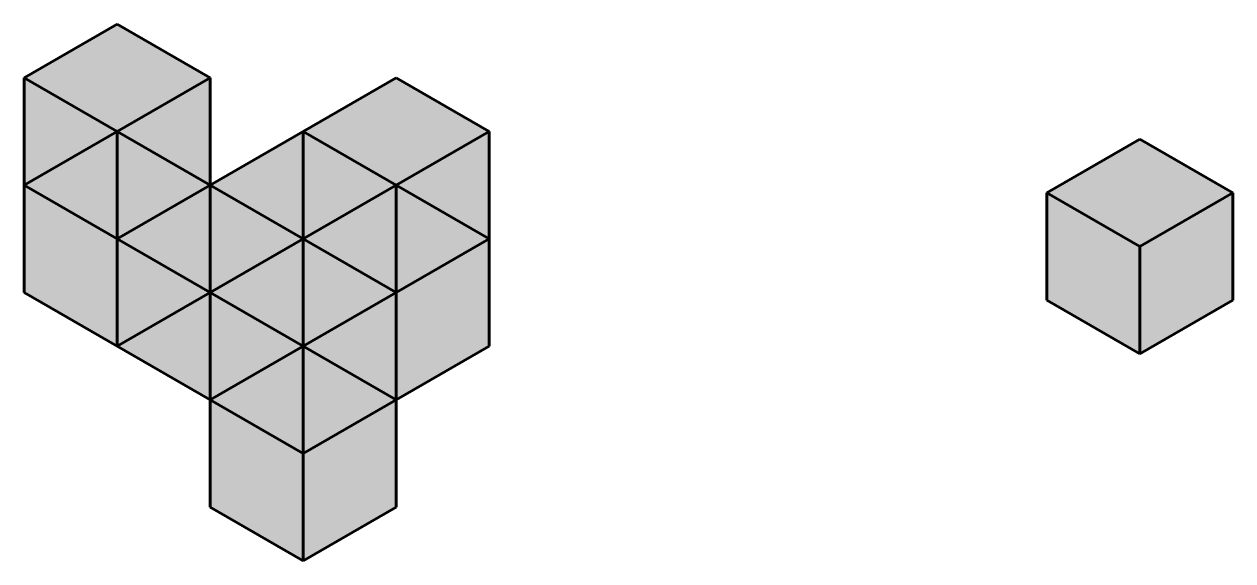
# Model space of a CAD drawing. Extents: x 2737 to 3862, y 452 to 952.
import ezdxf

# ---------------------------------------------------------------- set-up
doc = ezdxf.new("R2010")
doc.units = 12
doc.layers.get('0').update_dxf_attribs({"color": 250, "lineweight": 60})

# ---------------------------------------------------------------- blocks, each defined once
blk = doc.blocks.new('*U14')
for color, points in [(1, [(86.6, -50), (173.2, 0), (86.6, 50), (0, 0)]), (2, [(0, 0), (0, -100), (86.6, -150), (86.6, -50)]), (3, [(173.2, 0), (86.6, -50), (86.6, -150), (173.2, -100)])]:
    blk.add_hatch(color=color).paths.add_polyline_path(points)
for p, q in [((0, 0), (86.6, 50)), ((173.2, 0), (86.6, 50)), ((86.6, -50), (0, 0)), ((0, -100), (0, 0)), ((86.6, -50), (173.2, 0)), ((173.2, -100), (173.2, 0)), ((86.6, -150), (86.6, -50)), ((0, -100), (86.6, -150)), ((86.6, -150), (173.2, -100))]:
    blk.add_line(p, q)
blk = doc.blocks.new('*U15')
for color, points in [(1, [(86.6, -50), (173.2, 0), (86.6, 50), (0, 0)]), (2, [(0, 0), (0, -100), (86.6, -150), (86.6, -50)]), (3, [(173.2, 0), (86.6, -50), (86.6, -150), (173.2, -100)])]:
    blk.add_hatch(color=color).paths.add_polyline_path(points)
for p, q in [((0, 0), (86.6, 50)), ((173.2, 0), (86.6, 50)), ((86.6, -50), (0, 0)), ((0, -100), (0, 0)), ((86.6, -50), (173.2, 0)), ((173.2, -100), (173.2, 0)), ((86.6, -150), (86.6, -50)), ((0, -100), (86.6, -150)), ((86.6, -150), (173.2, -100))]:
    blk.add_line(p, q)
blk = doc.blocks.new('cubo2D')
for color, points in [(1, [(86.6, -50), (173.2, 0), (86.6, 50), (0, 0)]), (2, [(0, 0), (0, -100), (86.6, -150), (86.6, -50)]), (3, [(173.2, 0), (86.6, -50), (86.6, -150), (173.2, -100)])]:
    blk.add_hatch(color=color).paths.add_polyline_path(points)
for p, q in [((0, 0), (86.6, 50)), ((173.2, 0), (86.6, 50)), ((86.6, -50), (0, 0)), ((0, -100), (0, 0)), ((86.6, -50), (173.2, 0)), ((173.2, -100), (173.2, 0)), ((86.6, -150), (86.6, -50)), ((0, -100), (86.6, -150)), ((86.6, -150), (173.2, -100))]:
    blk.add_line(p, q)

msp = doc.modelspace()

# ---------------------------------------------------------------- block references
for name, p in [('*U14', (2736.8, 901.8)), ('*U15', (2736.8, 901.8)), ('cubo2D', (2996.6, 851.8)), ('cubo2D', (2736.8, 801.8)), ('cubo2D', (2910, 801.8)), ('cubo2D', (3688.9, 794.6)), ('cubo2D', (2823.4, 751.8)), ('cubo2D', (2996.6, 751.8)), ('cubo2D', (2910, 701.8)), ('cubo2D', (2910, 601.8))]:
    msp.add_blockref(name, p)

doc.saveas('drawing.dxf')
